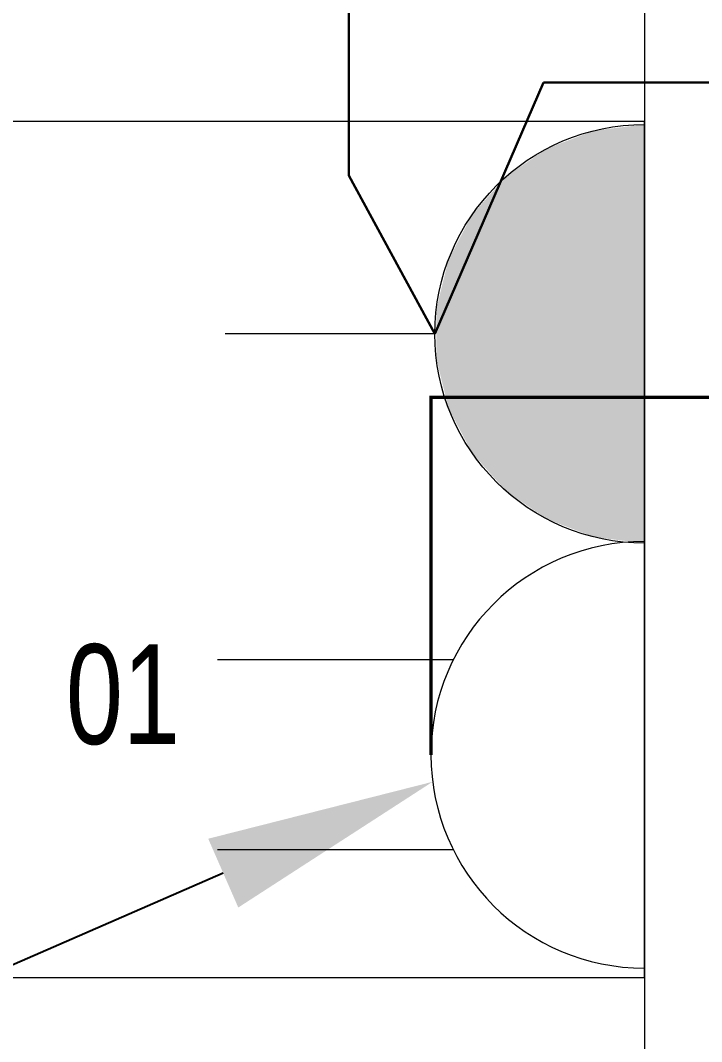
# Model space of a CAD drawing. Header units: metres. Extents: x 75097 to 220762, y -1557923 to -1361206.
# Drawn here: x 130695 to 131292, y -1410112 to -1409217 of the extents above; entities that cross this region are included whole.
import ezdxf
from ezdxf import colors
from ezdxf.entities.mleader import LeaderData, LeaderLine
from ezdxf.math import Vec2, Vec3

# ---------------------------------------------------------------- set-up
doc = ezdxf.new("R2010")
doc.units = ezdxf.units.M
doc.layers.get('0').update_dxf_attribs({"lineweight": 0})
for name, color, linetype, lineweight in [('A-100 - Copy$0$Medical Equipment and Furniture', 8, 'Continuous', 0), ('A-100 - Copy$0$NEW Wall', 8, 'Continuous', 5), ('A-100 - Copy$0$Walls', 8, 'Continuous', 0), ('E-LG', 245, 'Continuous', 30)]:
    doc.layers.add(name, color=color, linetype=linetype, lineweight=lineweight)
doc.layers.add('E-POWR', color=7, linetype='Continuous', lineweight=9, true_color=0x4e7e3e)
doc.layers.add('E-PW', color=7, linetype='Continuous', lineweight=9, true_color=0x4e7e3e)
doc.styles.add('A-100 - Copy$0$X3G_ENTITY_257CFD', font='swisscl.ttf', dxfattribs={"height": 200})
doc.styles.get("Standard").update_dxf_attribs({"font": 'GOTHIC.TTF'})

# ---------------------------------------------------------------- blocks, each defined once
blk = doc.blocks.new('GI-041_dwg_E-SKT2-3902840-GI-041')
at = {"layer": 'E-POWR'}
blk.add_line((0.1982, -0.00002), (-0.1982, -0.00002), dxfattribs=at)
at = {"layer": 'E-PW'}
for p, q in [((-0.08788, 0.17652), (-0.08788, 0.39435)), ((0.08779, 0.17657), (0.08779, 0.3944)), ((-0.14657, -0.00004), (0.14657, -0.00004))]:
    blk.add_line(p, q, dxfattribs=at)
blk.add_arc((0, 0), 0.19719, 0.0142, 180.0142, dxfattribs=at)
blk = doc.blocks.new('GI-041_dwg_UPS-E-SKT1-3902843-GI-041')
at = {"layer": 'E-POWR'}
blk.add_hatch(color=256, dxfattribs=at).paths.add_polyline_path([(-0.19872, -0.00047), (0.19872, -0.00047), (0.19295, 0.04709), (0.17596, 0.09188), (0.14875, 0.13131), (0.11289, 0.16308), (0.07047, 0.18534), (0.02395, 0.19681), (-0.02395, 0.19681), (-0.07047, 0.18534), (-0.11289, 0.16308), (-0.14875, 0.13131), (-0.17596, 0.09188), (-0.19295, 0.04709)], flags=0)
for p, q in [((0, 0.19825), (0, 0.397)), ((-0.19872, -0.00047), (0.19872, -0.00047)), ((-0.14732, -0.00047), (0.14732, -0.00047))]:
    blk.add_line(p, q, dxfattribs=at)
blk.add_arc((0, -0.00047), 0.19872, 360, 180, dxfattribs=at)
blk = doc.blocks.new('*X118')
for p, q in [((13, 1), (13, 1)), ((13, 1), (13, 1)), ((13, 1), (13, 1)), ((13, 1), (13, 1)), ((13, 1), (13, 1)), ((13, 1), (13, 1)), ((13, 1), (13, 1)), ((13, 1), (13, 1)), ((13, 1), (13, 1)), ((13, 1), (13, 1)), ((13, 1), (13, 1)), ((13, 1), (13, 1)), ((13, 1), (13, 1)), ((13, 1), (13, 1)), ((13, 1), (13, 1)), ((13, 1), (14, 1)), ((13, 1), (14, 1)), ((13, 1), (14, 1)), ((13, 1), (13, 1)), ((13, 1), (13, 1)), ((13, 1), (13, 1)), ((13, 1), (13, 1)), ((13, 1), (13, 1)), ((13, 1), (13, 1)), ((13, 1), (13, 1)), ((13, 1), (13, 1)), ((13, 1), (13, 1)), ((13, 1), (13, 1)), ((13, 1), (13, 1)), ((13, 1), (13, 1)), ((13, 1), (13, 1)), ((13, 1), (13, 1)), ((13, 1), (13, 1)), ((13, 1), (13, 1)), ((13, 1), (13, 1)), ((13, 1), (13, 1)), ((13, 1), (13, 1)), ((13, 1), (13, 1)), ((13, 1), (13, 1)), ((13, 1), (13, 1)), ((13, 1), (13, 1)), ((13, 1), (13, 1)), ((13, 1), (13, 1)), ((13, 1), (13, 1)), ((13, 1), (13, 1)), ((13, 1), (13, 1)), ((13, 1), (13, 1)), ((13, 1), (13, 1)), ((13, 1), (13, 1)), ((13, 1), (13, 1)), ((13, 1), (13, 1)), ((13, 1), (13, 1)), ((13, 1), (13, 1)), ((13, 1), (13, 1)), ((13, 1), (13, 1)), ((13, 1), (13, 1)), ((13, 1), (13, 1)), ((13, 1), (13, 1)), ((13, 1), (13, 1)), ((13, 1), (13, 1)), ((13, 1), (13, 1)), ((13, 1), (13, 1)), ((13, 1), (13, 1)), ((13, 1), (13, 1)), ((13, 1), (13, 1)), ((13, 1), (13, 1)), ((13, 1), (13, 1)), ((13, 1), (13, 1)), ((13, 1), (13, 1)), ((13, 1), (13, 1)), ((13, 1), (13, 1)), ((13, 1), (13, 1)), ((13, 1), (13, 1)), ((13, 1), (13, 1)), ((13, 1), (13, 1)), ((13, 1), (13, 1)), ((13, 1), (13, 1)), ((13, 1), (13, 1)), ((13, 1), (13, 1)), ((13, 1), (13, 1)), ((13, 1), (13, 1)), ((13, 1), (13, 1)), ((13, 1), (13, 1)), ((13, 1), (13, 1)), ((13, 1), (13, 1)), ((13, 1), (13, 1)), ((13, 1), (13, 1)), ((13, 1), (13, 1)), ((13, 1), (13, 1)), ((13, 1), (13, 1)), ((13, 1), (13, 1)), ((13, 1), (13, 1)), ((13, 1), (13, 1)), ((13, 1), (13, 1)), ((13, 1), (13, 1)), ((13, 1), (13, 1)), ((13, 1), (13, 1)), ((13, 1), (13, 1)), ((13, 1), (13, 1)), ((13, 1), (13, 1)), ((13, 1), (13, 1)), ((13, 1), (13, 1)), ((13, 1), (13, 1)), ((13, 1), (13, 1)), ((13, 1), (13, 1)), ((13, 1), (13, 1)), ((13, 1), (13, 1)), ((13, 1), (13, 1)), ((13, 1), (13, 1)), ((13, 1), (13, 1)), ((13, 1), (13, 1)), ((13, 1), (13, 1)), ((13, 1), (13, 1)), ((13, 1), (13, 1)), ((13, 1), (13, 1)), ((13, 1), (13, 1)), ((13, 1), (13, 1)), ((13, 1), (13, 1)), ((13, 1), (13, 1)), ((13, 1), (13, 1)), ((13, 1), (13, 1)), ((13, 1), (13, 1)), ((13, 1), (13, 1)), ((13, 1), (14, 1)), ((13, 0), (13, 0)), ((13, 0), (13, 0)), ((13, 0), (13, 0)), ((13, 0), (13, 0)), ((13, 0), (13, 0)), ((13, 0), (13, 0)), ((13, 0), (13, 0)), ((13, 0), (13, 0)), ((13, 0), (13, 0)), ((13, 0), (13, 0)), ((13, 0), (13, 0)), ((13, 0), (13, 0)), ((13, 0), (13, 0)), ((13, 0), (13, 0)), ((13, 0), (13, 0)), ((13, 0), (13, 0)), ((13, 0), (13, 0)), ((13, 0), (13, 0)), ((13, 0), (13, 0)), ((13, 0), (13, 0)), ((13, 0), (13, 0)), ((13, 0), (13, 0)), ((13, 0), (13, 0)), ((13, 0), (13, 0)), ((13, 0), (13, 0)), ((13, 0), (13, 0)), ((13, 0), (13, 0)), ((13, 0), (13, 0)), ((13, 0), (13, 0)), ((13, 0), (13, 0)), ((13, 0), (13, 0)), ((13, 0), (13, 0)), ((13, 0), (13, 0)), ((13, 0), (13, 0)), ((13, 0), (13, 0)), ((13, 0), (13, 0)), ((13, 0), (13, 0)), ((13, 0), (13, 0)), ((13, 0), (13, 0)), ((13, 0), (13, 0)), ((13, 0), (13, 0)), ((13, 0), (13, 0)), ((13, 0), (13, 0)), ((13, 0), (13, 0)), ((13, 0), (13, 0)), ((13, 0), (13, 0)), ((13, 0), (13, 0)), ((13, 0), (13, 0)), ((13, 0), (14, 0)), ((13, 0), (14, 0)), ((13, 0), (13, 0)), ((13, 0), (14, 0)), ((14, 1), (14, 1)), ((14, 1), (14, 1)), ((14, 1), (14, 1)), ((14, 1), (14, 1)), ((14, 1), (14, 1)), ((14, 1), (14, 1)), ((14, 1), (14, 1)), ((14, 1), (14, 1)), ((14, 1), (14, 1)), ((14, 1), (14, 1)), ((14, 1), (14, 1)), ((14, 1), (14, 1)), ((14, 1), (14, 1)), ((14, 1), (14, 1)), ((14, 1), (14, 1)), ((14, 1), (14, 1)), ((14, 1), (14, 1)), ((14, 1), (14, 1)), ((14, 1), (14, 1)), ((14, 1), (14, 1)), ((14, 1), (14, 1)), ((14, 1), (14, 1)), ((14, 1), (14, 1)), ((14, 1), (14, 1)), ((14, 1), (14, 1)), ((14, 1), (14, 1)), ((14, 1), (14, 1)), ((14, 1), (14, 1)), ((14, 1), (14, 1)), ((14, 1), (14, 1)), ((14, 1), (14, 1)), ((14, 1), (14, 1)), ((14, 1), (14, 1)), ((14, 1), (14, 1)), ((14, 1), (14, 1)), ((14, 1), (14, 1)), ((14, 1), (14, 1)), ((14, 1), (14, 1)), ((14, 1), (14, 1)), ((14, 1), (14, 1)), ((14, 1), (14, 1)), ((14, 1), (14, 1)), ((14, 1), (14, 1)), ((14, 1), (14, 1)), ((14, 1), (14, 1)), ((14, 1), (14, 1)), ((14, 1), (14, 1)), ((14, 1), (14, 1)), ((14, 1), (14, 1)), ((14, 1), (14, 1)), ((14, 1), (14, 1)), ((14, 1), (14, 1)), ((14, 1), (14, 1)), ((14, 1), (14, 1)), ((14, 1), (14, 1)), ((14, 1), (14, 1)), ((14, 1), (14, 1)), ((14, 1), (14, 1)), ((14, 1), (14, 1)), ((14, 1), (14, 1)), ((14, 1), (14, 1)), ((14, 1), (14, 1)), ((14, 1), (14, 1)), ((14, 1), (14, 1)), ((14, 1), (14, 1)), ((14, 1), (14, 1)), ((14, 1), (14, 1)), ((14, 1), (14, 1)), ((14, 1), (14, 1)), ((14, 1), (14, 1)), ((14, 1), (14, 1)), ((14, 1), (14, 1)), ((14, 1), (14, 1)), ((14, 1), (14, 1)), ((14, 1), (14, 1)), ((14, 1), (14, 1)), ((14, 1), (14, 1)), ((14, 1), (14, 1)), ((14, 1), (14, 1)), ((14, 1), (14, 1)), ((14, 1), (14, 1)), ((14, 1), (14, 1)), ((14, 1), (14, 1)), ((14, 1), (14, 1)), ((14, 1), (14, 1)), ((14, 1), (14, 1)), ((14, 1), (14, 1)), ((14, 1), (14, 1)), ((14, 1), (14, 1)), ((14, 1), (14, 1)), ((14, 1), (14, 1)), ((14, 1), (14, 1)), ((14, 1), (14, 1)), ((14, 1), (14, 1)), ((14, 0), (14, 0)), ((14, 0), (14, 0)), ((14, 0), (14, 0)), ((14, 0), (14, 0)), ((14, 0), (14, 0)), ((14, 0), (14, 0)), ((14, 0), (14, 0)), ((14, 0), (14, 0)), ((14, 0), (14, 0)), ((14, 0), (14, 0)), ((14, 0), (14, 0)), ((14, 0), (14, 0)), ((14, 0), (14, 0)), ((14, 0), (14, 0)), ((14, 0), (14, 0)), ((14, 0), (14, 0)), ((14, 0), (14, 0)), ((14, 0), (14, 0)), ((14, 0), (14, 0)), ((14, 0), (14, 0)), ((14, 0), (14, 0)), ((14, 0), (14, 0)), ((14, 0), (14, 0)), ((14, 0), (14, 0)), ((14, 0), (14, 0)), ((14, 0), (14, 0)), ((14, 0), (14, 0)), ((14, 0), (14, 0)), ((14, 0), (14, 0)), ((14, 0), (14, 0)), ((14, 0), (14, 0)), ((14, 0), (14, 0)), ((14, 0), (14, 0)), ((14, 0), (14, 0)), ((14, 0), (14, 0)), ((14, 0), (14, 0)), ((14, 0), (14, 0)), ((14, 0), (14, 0)), ((14, 0), (14, 0)), ((14, 0), (14, 0)), ((14, 0), (14, 0)), ((14, 0), (14, 0)), ((14, 0), (14, 0)), ((14, 0), (14, 0)), ((14, 0), (14, 0)), ((14, 0), (14, 0)), ((14, 0), (14, 0)), ((14, 0), (14, 0)), ((13, 0), (13, 0)), ((13, 0), (14, 0)), ((13, 0), (13, 0)), ((13, 0), (14, 0)), ((13, 0), (13, 0)), ((13, 0), (14, 0)), ((13, 0), (13, 0)), ((13, 0), (13, 0)), ((13, 0), (13, 0)), ((13, 0), (13, 0)), ((13, 0), (14, 0)), ((13, 0), (13, 0)), ((13, 0), (14, 0)), ((13, 0), (13, 0)), ((13, 0), (14, 0)), ((13, 0), (13, 0)), ((13, 0), (14, 0)), ((13, 0), (13, 0)), ((13, 0), (14, 0)), ((13, 0), (13, 0)), ((13, 0), (14, 0)), ((13, 0), (13, 0)), ((13, 0), (14, 0)), ((13, 0), (13, 0)), ((13, 0), (13, 0)), ((13, 0), (13, 0)), ((13, 0), (14, 0)), ((13, 0), (13, 0)), ((13, 0), (14, 0)), ((13, 0), (13, 0)), ((13, 0), (14, 0)), ((13, 0), (13, 0)), ((13, 0), (14, 0)), ((13, 0), (13, 0)), ((13, 0), (13, 0)), ((13, 0), (13, 0)), ((13, 0), (13, 0)), ((13, 0), (13, 0)), ((13, 0), (13, 0)), ((13, 0), (13, 0)), ((13, 0), (13, 0)), ((13, 0), (13, 0)), ((13, 0), (13, 0)), ((13, 0), (13, 0)), ((13, 0), (13, 0)), ((13, 0), (13, 0)), ((13, 0), (13, 0)), ((13, 0), (13, 0)), ((13, 0), (13, 0)), ((13, 0), (13, 0)), ((13, 0), (13, 0)), ((13, 0), (13, 0)), ((13, 0), (13, 0)), ((13, 0), (13, 0)), ((13, 0), (13, 0)), ((13, 0), (13, 0)), ((13, 0), (13, 0)), ((13, 0), (13, 0)), ((13, 0), (13, 0)), ((13, 0), (13, 0)), ((13, 0), (13, 0)), ((13, 0), (13, 0)), ((13, 0), (13, 0)), ((13, 0), (13, 0)), ((13, -1), (13, -1)), ((13, -1), (13, -1)), ((13, -1), (13, -1)), ((13, -1), (13, -1)), ((13, -1), (13, -1)), ((13, -1), (14, -1)), ((13, -1), (13, -1)), ((14, 0), (14, 0)), ((14, 0), (14, 0)), ((14, 0), (14, 0)), ((14, 0), (14, 0)), ((14, 0), (14, 0)), ((14, 0), (14, 0)), ((14, 0), (14, 0)), ((14, 0), (14, 0)), ((14, 0), (14, 0)), ((14, 0), (14, 0)), ((14, 0), (14, 0)), ((14, 0), (14, 0)), ((14, 0), (14, 0)), ((14, 0), (14, 0)), ((14, 0), (14, 0)), ((13, 0), (14, 0)), ((14, 0), (14, 0)), ((14, 0), (14, 0)), ((14, 0), (14, 0)), ((14, 0), (14, 0)), ((14, 0), (14, 0)), ((14, 0), (14, 0)), ((14, 0), (14, 0)), ((14, 0), (14, 0)), ((14, 0), (14, 0)), ((14, 0), (14, 0)), ((14, 0), (14, 0)), ((14, 0), (14, 0)), ((14, 0), (14, 0)), ((14, 0), (14, 0)), ((14, 0), (14, 0)), ((14, 0), (14, 0)), ((14, 0), (14, 0)), ((14, 0), (14, 0)), ((14, 0), (14, 0)), ((14, 0), (14, 0)), ((14, 0), (14, 0)), ((14, 0), (14, 0)), ((14, 0), (14, 0)), ((14, 0), (14, 0)), ((14, 0), (14, 0)), ((14, 0), (14, 0)), ((14, 0), (14, 0)), ((14, 0), (14, 0)), ((14, 0), (14, 0)), ((14, 0), (14, 0)), ((14, 0), (14, 0)), ((14, 0), (14, 0)), ((14, 0), (14, 0)), ((14, 0), (14, 0)), ((14, -1), (14, -1)), ((14, -1), (14, -1)), ((14, -1), (14, -1)), ((14, -1), (14, -1)), ((14, -1), (14, -1))]:
    blk.add_line(p, q)
blk = doc.blocks.new('*X117')
for p, q in [((5, 3), (5, 3)), ((5, 3), (5, 3)), ((5, 3), (5, 3)), ((5, 3), (5, 3)), ((5, 3), (5, 3)), ((5, 3), (5, 3)), ((5, 3), (5, 3)), ((5, 3), (5, 3)), ((5, 3), (5, 3)), ((5, 3), (5, 3)), ((5, 3), (5, 3)), ((5, 3), (5, 3)), ((5, 3), (5, 3)), ((5, 3), (5, 3)), ((5, 3), (5, 3)), ((5, 3), (5, 3)), ((5, 3), (5, 3)), ((5, 3), (5, 3)), ((5, 3), (5, 3)), ((5, 3), (5, 3)), ((5, 3), (5, 3)), ((5, 3), (5, 3)), ((5, 3), (5, 3)), ((5, 3), (5, 3)), ((5, 3), (5, 3)), ((5, 3), (5, 3)), ((5, 3), (5, 3)), ((5, 3), (5, 3)), ((5, 3), (5, 3)), ((5, 3), (5, 3)), ((5, 3), (5, 3)), ((5, 3), (5, 3)), ((5, 3), (5, 3)), ((5, 3), (5, 3)), ((5, 3), (5, 3)), ((5, 3), (5, 3)), ((5, 3), (5, 3)), ((5, 3), (5, 3)), ((5, 3), (5, 3)), ((5, 3), (5, 3)), ((5, 3), (5, 3)), ((5, 3), (5, 3)), ((5, 3), (5, 3)), ((5, 3), (5, 3)), ((5, 3), (5, 3)), ((5, 3), (5, 3)), ((5, 3), (5, 3)), ((5, 3), (5, 3)), ((5, 3), (5, 3)), ((5, 3), (5, 3)), ((5, 3), (5, 3)), ((5, 3), (5, 3)), ((5, 3), (5, 3)), ((5, 3), (5, 3)), ((5, 3), (5, 3)), ((5, 3), (5, 3)), ((5, 3), (5, 3)), ((5, 3), (5, 3)), ((5, 3), (5, 3)), ((5, 3), (5, 3)), ((5, 3), (5, 3)), ((5, 3), (5, 3)), ((5, 3), (5, 3)), ((5, 3), (5, 3)), ((5, 3), (5, 3)), ((5, 3), (5, 3)), ((6, 3), (5, 3)), ((5, 3), (5, 3)), ((6, 3), (5, 3)), ((5, 3), (5, 3)), ((6, 3), (5, 3)), ((5, 3), (5, 3)), ((6, 3), (5, 3)), ((5, 3), (5, 3)), ((5, 3), (5, 3)), ((5, 3), (5, 3)), ((5, 3), (5, 3)), ((5, 3), (5, 3)), ((5, 3), (5, 3)), ((5, 3), (5, 3)), ((5, 3), (5, 3)), ((5, 3), (5, 3)), ((5, 3), (5, 3)), ((5, 3), (5, 3)), ((5, 3), (5, 3)), ((5, 3), (5, 3)), ((5, 3), (5, 3)), ((5, 3), (5, 3)), ((5, 3), (5, 3)), ((5, 3), (5, 3)), ((5, 3), (5, 3)), ((5, 3), (5, 3)), ((5, 3), (5, 3)), ((5, 3), (5, 3)), ((5, 3), (5, 3)), ((5, 3), (5, 3)), ((6, 3), (6, 3)), ((6, 3), (6, 3)), ((6, 3), (6, 3)), ((6, 3), (6, 3)), ((6, 3), (6, 3)), ((6, 3), (6, 3)), ((6, 3), (6, 3)), ((6, 3), (6, 3)), ((6, 3), (6, 3)), ((6, 3), (6, 3)), ((6, 3), (6, 3)), ((6, 3), (6, 3)), ((6, 3), (6, 3)), ((6, 3), (6, 3)), ((6, 3), (6, 3)), ((6, 3), (6, 3)), ((6, 3), (6, 3)), ((6, 3), (6, 3)), ((6, 3), (6, 3)), ((6, 3), (6, 3)), ((6, 3), (6, 3)), ((6, 3), (6, 3)), ((6, 3), (6, 3)), ((6, 3), (6, 3)), ((6, 3), (6, 3)), ((6, 3), (6, 3)), ((6, 3), (6, 3)), ((6, 3), (6, 3)), ((6, 3), (6, 3)), ((6, 3), (6, 3)), ((6, 3), (6, 3)), ((6, 3), (6, 3)), ((6, 3), (6, 3)), ((6, 3), (6, 3)), ((6, 3), (6, 3)), ((6, 3), (6, 3)), ((6, 3), (6, 3)), ((6, 3), (6, 3)), ((6, 3), (6, 3)), ((6, 3), (6, 3)), ((6, 3), (6, 3)), ((6, 3), (6, 3)), ((6, 3), (6, 3)), ((6, 3), (6, 3)), ((6, 3), (6, 3)), ((6, 3), (6, 3)), ((6, 3), (6, 3)), ((6, 3), (6, 3)), ((6, 3), (6, 3)), ((6, 3), (6, 3)), ((6, 3), (6, 3)), ((6, 3), (6, 3)), ((6, 3), (6, 3)), ((6, 3), (6, 3)), ((6, 3), (6, 3)), ((6, 3), (6, 3)), ((6, 3), (6, 3)), ((6, 3), (6, 3)), ((6, 3), (6, 3)), ((6, 3), (6, 3)), ((6, 3), (6, 3)), ((6, 3), (6, 3)), ((6, 3), (6, 3)), ((6, 3), (6, 3)), ((6, 3), (6, 3)), ((6, 3), (6, 3)), ((6, 3), (6, 3)), ((6, 3), (6, 3)), ((6, 3), (6, 3)), ((6, 3), (6, 3)), ((6, 3), (6, 3)), ((6, 3), (6, 3)), ((6, 3), (6, 3)), ((6, 3), (6, 3)), ((6, 3), (6, 3)), ((6, 3), (6, 3)), ((6, 3), (6, 3)), ((6, 3), (6, 3)), ((6, 3), (6, 3)), ((6, 3), (6, 3)), ((6, 3), (6, 3)), ((6, 3), (6, 3)), ((6, 3), (6, 3)), ((6, 3), (6, 3)), ((6, 3), (6, 3)), ((6, 3), (6, 3)), ((6, 3), (6, 3)), ((6, 3), (6, 3)), ((6, 3), (6, 3)), ((6, 3), (6, 3)), ((6, 3), (6, 3)), ((6, 3), (6, 3)), ((6, 3), (6, 3)), ((6, 3), (6, 3)), ((6, 3), (6, 3)), ((6, 3), (6, 3)), ((6, 3), (6, 3)), ((6, 3), (6, 3)), ((6, 3), (6, 3)), ((6, 3), (6, 3)), ((6, 3), (6, 3)), ((6, 3), (6, 3)), ((6, 3), (6, 3)), ((6, 3), (6, 3)), ((6, 3), (6, 3)), ((6, 3), (6, 3)), ((6, 3), (6, 3)), ((6, 3), (6, 3)), ((6, 3), (6, 3)), ((6, 3), (6, 3)), ((6, 3), (6, 3)), ((6, 3), (6, 3)), ((6, 3), (6, 3)), ((6, 3), (6, 3)), ((6, 3), (6, 3)), ((6, 3), (6, 3)), ((6, 3), (6, 3)), ((6, 3), (6, 3)), ((6, 3), (6, 3)), ((6, 3), (6, 3)), ((6, 3), (6, 3)), ((6, 3), (6, 3)), ((6, 3), (6, 3)), ((6, 3), (6, 3)), ((6, 3), (6, 3)), ((6, 3), (6, 3)), ((6, 3), (6, 3)), ((6, 3), (6, 3)), ((6, 3), (6, 3)), ((6, 3), (6, 3)), ((6, 3), (6, 3)), ((6, 3), (6, 3)), ((6, 3), (6, 3)), ((6, 3), (6, 3)), ((6, 3), (6, 3)), ((6, 3), (6, 3)), ((6, 3), (6, 3)), ((6, 3), (6, 3)), ((6, 3), (6, 3)), ((6, 3), (6, 3)), ((6, 3), (6, 3)), ((6, 3), (6, 3)), ((6, 3), (6, 3)), ((6, 3), (6, 3)), ((6, 3), (6, 3)), ((6, 3), (6, 3)), ((6, 3), (6, 3)), ((6, 3), (6, 3)), ((6, 3), (6, 3)), ((6, 3), (6, 3)), ((6, 3), (6, 3)), ((6, 3), (6, 3)), ((6, 3), (6, 3)), ((6, 3), (6, 3)), ((6, 3), (6, 3)), ((6, 3), (6, 3)), ((6, 3), (6, 3)), ((6, 3), (6, 3)), ((6, 3), (6, 3)), ((6, 3), (6, 3)), ((6, 3), (6, 3)), ((6, 3), (6, 3)), ((6, 3), (6, 3)), ((6, 3), (6, 3)), ((6, 3), (6, 3)), ((6, 3), (6, 3)), ((6, 3), (6, 3)), ((6, 3), (6, 3)), ((6, 3), (6, 3)), ((6, 3), (6, 3)), ((6, 3), (6, 3)), ((6, 3), (6, 3)), ((6, 3), (6, 3)), ((6, 3), (6, 3)), ((6, 3), (6, 3)), ((6, 3), (6, 3)), ((6, 3), (6, 3)), ((6, 3), (6, 3)), ((6, 3), (6, 3)), ((6, 3), (6, 3)), ((6, 3), (6, 3)), ((6, 3), (6, 3)), ((6, 3), (6, 3)), ((6, 3), (6, 3)), ((6, 3), (6, 3)), ((6, 3), (6, 3)), ((6, 3), (6, 3)), ((6, 3), (6, 3)), ((6, 3), (6, 3)), ((6, 3), (6, 3)), ((6, 3), (6, 3)), ((6, 3), (6, 3)), ((6, 3), (6, 3)), ((6, 3), (6, 3)), ((6, 3), (6, 3)), ((6, 3), (6, 3)), ((6, 3), (6, 3)), ((6, 3), (6, 3)), ((6, 3), (6, 3)), ((6, 3), (6, 3)), ((6, 3), (6, 3)), ((6, 3), (6, 3)), ((6, 3), (6, 3)), ((6, 3), (6, 3)), ((6, 3), (5, 3)), ((6, 3), (5, 3)), ((6, 3), (5, 3)), ((6, 3), (5, 3)), ((6, 3), (5, 3)), ((6, 3), (6, 3)), ((6, 3), (6, 3)), ((6, 3), (6, 3)), ((6, 3), (6, 3)), ((6, 3), (6, 3)), ((6, 3), (6, 3)), ((6, 3), (6, 3)), ((6, 3), (6, 3)), ((6, 3), (6, 3)), ((6, 3), (6, 3)), ((6, 3), (6, 3)), ((6, 3), (6, 3)), ((6, 3), (6, 3)), ((6, 3), (6, 3)), ((6, 3), (6, 3)), ((6, 3), (6, 3)), ((6, 3), (6, 3)), ((6, 3), (6, 3)), ((6, 3), (6, 3)), ((6, 3), (6, 3)), ((6, 3), (6, 3)), ((6, 3), (6, 3)), ((6, 3), (6, 3)), ((6, 3), (6, 3)), ((6, 3), (6, 3)), ((6, 3), (6, 3)), ((6, 3), (6, 3)), ((6, 3), (6, 3)), ((6, 3), (6, 3)), ((6, 3), (6, 3)), ((6, 3), (6, 3)), ((6, 3), (6, 3)), ((6, 3), (6, 3)), ((6, 3), (6, 3)), ((6, 3), (6, 3)), ((6, 3), (6, 3)), ((6, 3), (6, 3)), ((6, 3), (6, 3)), ((6, 3), (6, 3)), ((6, 3), (6, 3)), ((6, 3), (6, 3)), ((6, 3), (6, 3)), ((6, 3), (6, 3)), ((6, 3), (6, 3)), ((6, 3), (6, 3)), ((6, 3), (6, 3)), ((6, 3), (6, 3)), ((6, 3), (6, 3)), ((6, 3), (6, 3)), ((6, 3), (6, 3)), ((6, 3), (6, 3)), ((6, 3), (6, 3)), ((6, 3), (6, 3)), ((6, 3), (6, 3)), ((6, 3), (6, 3)), ((6, 3), (6, 3)), ((6, 3), (6, 3)), ((6, 3), (6, 3)), ((6, 3), (6, 3)), ((6, 3), (6, 3)), ((6, 3), (6, 3)), ((6, 3), (6, 3)), ((6, 3), (6, 3)), ((6, 3), (6, 3)), ((6, 3), (6, 3)), ((6, 3), (6, 3)), ((6, 3), (6, 3)), ((6, 3), (6, 3)), ((6, 3), (6, 3)), ((6, 3), (6, 3)), ((6, 3), (6, 3)), ((6, 3), (6, 3)), ((6, 3), (6, 3)), ((6, 3), (6, 3)), ((6, 3), (6, 3)), ((6, 3), (6, 3)), ((6, 3), (6, 3)), ((6, 3), (6, 3)), ((6, 3), (6, 3)), ((6, 3), (6, 3)), ((6, 3), (6, 3)), ((6, 3), (6, 3)), ((6, 3), (6, 3)), ((6, 3), (6, 3)), ((6, 3), (6, 3)), ((6, 3), (6, 3)), ((6, 3), (6, 3)), ((6, 3), (6, 3)), ((6, 3), (6, 3)), ((6, 3), (6, 3)), ((6, 3), (6, 3)), ((6, 3), (6, 3)), ((6, 3), (6, 3)), ((6, 3), (6, 3)), ((6, 3), (6, 3)), ((6, 3), (6, 3)), ((6, 3), (6, 3)), ((6, 3), (6, 3)), ((6, 3), (6, 3)), ((6, 3), (6, 3)), ((6, 3), (6, 3)), ((6, 3), (6, 3)), ((6, 3), (6, 3)), ((6, 3), (6, 3)), ((6, 3), (6, 3)), ((6, 3), (6, 3)), ((6, 3), (6, 3)), ((6, 3), (6, 3)), ((6, 3), (6, 3)), ((6, 3), (6, 3)), ((6, 3), (6, 3)), ((6, 3), (6, 3)), ((6, 3), (6, 3)), ((6, 3), (6, 3)), ((6, 3), (6, 3)), ((6, 3), (6, 3)), ((6, 3), (6, 3)), ((6, 3), (6, 3)), ((6, 3), (6, 3)), ((6, 3), (6, 3)), ((6, 3), (6, 3)), ((6, 3), (6, 3)), ((6, 3), (6, 3)), ((6, 3), (6, 3)), ((6, 3), (6, 3)), ((6, 3), (6, 3)), ((6, 3), (6, 3)), ((6, 3), (6, 3)), ((6, 3), (6, 3)), ((6, 3), (6, 3)), ((6, 3), (6, 3)), ((6, 3), (6, 3)), ((6, 3), (6, 3)), ((6, 3), (6, 3)), ((6, 3), (6, 3)), ((6, 3), (6, 3)), ((6, 3), (6, 3)), ((6, 3), (6, 3)), ((6, 3), (6, 3)), ((6, 3), (6, 3)), ((6, 3), (6, 3)), ((6, 3), (6, 3)), ((6, 3), (6, 3)), ((6, 3), (6, 3)), ((6, 3), (6, 3)), ((6, 3), (6, 3)), ((6, 3), (6, 3)), ((6, 3), (6, 3)), ((6, 3), (6, 3)), ((6, 3), (6, 3)), ((6, 3), (6, 3)), ((6, 3), (6, 3)), ((6, 3), (6, 3)), ((6, 3), (6, 3)), ((6, 3), (6, 3)), ((6, 3), (6, 3)), ((6, 3), (6, 3)), ((6, 3), (6, 3)), ((6, 3), (6, 3)), ((6, 3), (6, 3)), ((6, 3), (6, 3)), ((6, 3), (6, 3)), ((6, 3), (6, 3)), ((6, 3), (6, 3)), ((6, 3), (6, 3)), ((6, 3), (6, 3)), ((6, 3), (6, 3)), ((6, 3), (6, 3)), ((6, 3), (6, 3)), ((6, 3), (6, 3)), ((6, 3), (6, 3)), ((6, 3), (6, 3)), ((6, 3), (6, 3)), ((6, 3), (6, 3)), ((6, 3), (6, 3)), ((6, 3), (6, 3)), ((6, 3), (6, 3)), ((6, 3), (6, 3)), ((6, 3), (6, 3)), ((6, 3), (6, 3)), ((6, 3), (6, 3)), ((6, 3), (6, 3)), ((6, 3), (6, 3)), ((6, 3), (6, 3)), ((6, 3), (6, 3)), ((6, 3), (6, 3)), ((6, 3), (6, 3)), ((6, 3), (6, 3)), ((6, 3), (6, 3)), ((6, 3), (6, 3)), ((6, 3), (6, 3)), ((6, 3), (6, 3)), ((6, 3), (6, 3)), ((6, 3), (6, 3)), ((6, 3), (6, 3)), ((6, 3), (6, 3)), ((6, 3), (6, 3)), ((6, 3), (6, 3)), ((6, 3), (6, 3)), ((6, 3), (6, 3)), ((6, 3), (6, 3)), ((6, 3), (6, 3)), ((6, 3), (6, 3)), ((6, 3), (6, 3)), ((6, 3), (6, 3)), ((6, 3), (6, 3)), ((6, 3), (6, 3)), ((6, 3), (6, 3)), ((6, 3), (6, 3)), ((6, 3), (6, 3)), ((6, 3), (6, 3)), ((6, 3), (6, 3)), ((6, 3), (6, 3)), ((6, 3), (6, 3)), ((6, 3), (6, 3)), ((6, 3), (6, 3)), ((6, 3), (6, 3)), ((6, 3), (6, 3)), ((6, 3), (6, 3)), ((6, 3), (6, 3)), ((6, 3), (6, 3)), ((6, 3), (6, 3)), ((6, 3), (6, 3)), ((6, 3), (6, 3)), ((6, 3), (6, 3)), ((6, 3), (6, 3)), ((6, 3), (6, 3)), ((6, 3), (6, 3)), ((6, 3), (6, 3)), ((6, 3), (6, 3)), ((6, 3), (6, 3)), ((6, 3), (6, 3)), ((6, 3), (6, 3)), ((6, 3), (6, 3)), ((6, 3), (6, 3)), ((6, 3), (6, 3)), ((6, 3), (6, 3)), ((6, 3), (6, 3)), ((6, 3), (6, 3)), ((6, 3), (6, 3)), ((6, 3), (6, 3)), ((6, 3), (6, 3)), ((6, 3), (6, 3)), ((6, 3), (6, 3)), ((6, 3), (6, 3)), ((6, 3), (6, 3)), ((6, 3), (6, 3)), ((6, 3), (6, 3)), ((6, 3), (6, 3)), ((6, 3), (6, 3)), ((6, 3), (6, 3)), ((6, 3), (6, 3)), ((6, 3), (6, 3)), ((6, 3), (6, 3)), ((6, 3), (6, 3)), ((6, 3), (6, 3)), ((6, 3), (6, 3)), ((6, 3), (6, 3)), ((6, 3), (6, 3)), ((6, 3), (6, 3)), ((6, 3), (6, 3)), ((6, 3), (6, 3)), ((6, 3), (6, 3)), ((6, 3), (6, 3)), ((6, 3), (6, 3)), ((6, 3), (6, 3)), ((6, 3), (6, 3)), ((6, 3), (6, 3)), ((6, 3), (6, 3)), ((6, 3), (6, 3)), ((6, 3), (6, 3)), ((6, 3), (6, 3)), ((6, 3), (6, 3)), ((6, 3), (6, 3)), ((6, 3), (6, 3)), ((6, 3), (6, 3)), ((6, 3), (6, 3)), ((6, 3), (6, 3)), ((6, 3), (6, 3)), ((6, 3), (6, 3)), ((6, 3), (6, 3)), ((6, 3), (6, 3)), ((6, 3), (6, 3)), ((6, 3), (6, 3)), ((6, 3), (6, 3)), ((6, 3), (6, 3)), ((6, 3), (6, 3)), ((6, 3), (6, 3)), ((6, 3), (6, 3)), ((6, 3), (6, 3)), ((6, 3), (6, 3)), ((6, 3), (6, 3)), ((6, 3), (6, 3)), ((6, 3), (6, 3)), ((6, 3), (6, 3)), ((6, 3), (6, 3)), ((6, 3), (6, 3)), ((6, 3), (6, 3)), ((6, 3), (6, 3)), ((6, 3), (6, 3)), ((6, 3), (6, 3)), ((6, 3), (6, 3)), ((6, 3), (6, 3)), ((6, 3), (6, 3)), ((6, 3), (6, 3)), ((6, 3), (6, 3)), ((6, 3), (6, 3)), ((6, 3), (6, 3)), ((6, 3), (6, 3)), ((6, 3), (6, 3)), ((6, 3), (6, 3)), ((6, 3), (6, 3)), ((6, 3), (6, 3)), ((6, 3), (6, 3)), ((6, 3), (6, 3)), ((6, 3), (6, 3)), ((6, 3), (6, 3))]:
    blk.add_line(p, q)
blk = doc.blocks.new('A-100 - Copy$0$GF21043-P')
for p, q in [((0.8, 0.75), (-0.8, 0.75)), ((0.8, 0), (0.8, 0.75)), ((-0.8, 0), (0.8, 0))]:
    blk.add_line(p, q)
for points in [[(0.8, 0.75), (0.8, 0.75), (0.8, 0.75), (0.8, 0.75), (0.8, 0.75), (0.8, 0.75), (0.8, 0.75), (0.8, 0.75), (0.8, 0.75), (0.8, 0.75), (0.8, 0.75), (0.8, 0.75), (0.8, 0.75), (0.8, 0.75), (0.8, 0.75), (0.8, 0.75), (0.8, 0.75), (0.8, 0.75), (0.8, 0.75), (0.8, 0.75), (0.8, 0.75), (0.8, 0.75), (0.8, 0.75), (0.8, 0.75), (0.8, 0.75), (0.8, 0.75), (0.8, 0.75), (0.8, 0.75), (0.8, 0.75), (0.8, 0.75), (0.8, 0.75), (0.8, 0.75), (0.8, 0.75), (0.8, 0.75), (0.8, 0.75), (0.8, 0.75), (0.8, 0.75), (0.8, 0.75), (0.8, 0.75), (0.8, 0.75), (0.8, 0.75), (0.8, 0.75), (0.8, 0.75), (0.8, 0.75), (0.8, 0.75), (0.8, 0.75), (0.8, 0.75), (0.8, 0.75), (0.8, 0.75), (0.8, 0.75), (0.8, 0.75), (0.8, 0.75), (0.8, 0.75), (0.8, 0.75), (0.8, 0.75), (0.8, 0.75), (0.8, 0.75), (0.8, 0.75), (0.8, 0.75), (0.8, 0.75), (0.8, 0.75), (0.8, 0.75), (0.8, 0.75), (0.8, 0.75), (0.8, 0.75), (0.8, 0.75), (0.8, 0.75), (0.8, 0.75), (0.8, 0.75), (0.8, 0.75), (0.8, 0.75), (0.8, 0.75), (0.8, 0.75), (0.8, 0.75), (0.8, 0.75), (0.8, 0.75), (0.8, 0.75), (0.8, 0.75), (0.8, 0.75), (0.8, 0.75), (0.8, 0.75), (0.8, 0.75), (0.8, 0.75), (0.8, 0.75), (0.8, 0.75), (0.8, 0.75), (0.8, 0.75), (0.8, 0.75), (0.8, 0.75), (0.8, 0.75), (0.8, 0.75), (0.8, 0.75), (0.8, 0.75), (0.8, 0.75), (0.8, 0.75), (0.8, 0.75), (0.8, 0.75), (0.8, 0.75), (0.8, 0.75), (0.8, 0.75), (0.8, 0.75), (0.8, 0.75), (0.8, 0.75), (0.8, 0.75), (0.8, 0.75), (0.8, 0.75), (0.8, 0.75), (0.8, 0.75), (0.8, 0.75), (0.8, 0.75), (0.8, 0.75), (0.8, 0.75), (0.8, 0.75), (0.8, 0.75), (0.8, 0.75), (0.8, 0.75), (0.8, 0.75), (0.8, 0.75), (0.8, 0.75), (0.8, 0.75), (0.8, 0.75), (0.8, 0.75), (0.8, 0.75), (0.8, 0.75), (0.8, 0.75), (0.8, 0.75), (0.8, 0.75), (0.8, 0.75), (0.8, 0.75), (0.8, 0.75), (0.8, 0.75), (0.8, 0.75), (0.8, 0.75), (0.8, 0.75), (0.8, 0.75), (0.8, 0.75), (0.8, 0.75), (0.8, 0.75), (0.8, 0.75), (0.8, 0.75), (0.8, 0.75), (0.8, 0.75), (0.8, 0.75), (0.8, 0.75), (0.8, 0.75), (0.8, 0.75), (0.8, 0.75), (0.8, 0.75), (0.8, 0.75), (0.8, 0.75), (0.8, 0.75), (0.8, 0.75), (0.8, 0.75), (0.8, 0.75), (0.8, 0.75), (0.8, 0.75), (0.8, 0.75), (0.8, 0.75), (0.8, 0.75), (0.8, 0.75), (0.8, 0.75), (0.8, 0.75), (0.8, 0.75), (0.8, 0.75), (0.8, 0.75), (0.8, 0.75), (0.8, 0.75), (0.8, 0.75), (0.8, 0.75), (0.8, 0.75), (0.8, 0.75), (0.8, 0.75), (0.8, 0.75), (0.8, 0.75), (0.8, 0.75), (0.8, 0.75), (0.8, 0.75), (0.8, 0.75), (0.8, 0.75), (0.8, 0.75), (0.8, 0.75), (0.8, 0.75), (0.8, 0.75), (0.8, 0.75), (0.8, 0.75), (0.8, 0.75), (0.8, 0.75), (0.8, 0.75), (0.8, 0.75), (0.8, 0.75), (0.8, 0.75), (0.8, 0.75), (0.8, 0.75), (0.8, 0.75), (0.8, 0.75), (0.8, 0.75), (0.8, 0.75), (0.8, 0.75), (0.8, 0.75), (0.8, 0.75), (0.8, 0.75), (0.8, 0.75), (0.8, 0.75), (0.8, 0.75), (0.8, 0.75), (0.8, 0.75), (0.8, 0.75), (0.8, 0.75), (0.8, 0.75), (0.8, 0.75), (0.8, 0.75), (0.8, 0.75), (0.8, 0.75), (0.8, 0.75), (0.8, 0.75), (0.8, 0.75), (0.8, 0.75), (0.8, 0.75), (0.8, 0.75), (0.8, 0.75), (0.8, 0.75), (0.8, 0.75), (0.8, 0.75), (0.8, 0.75), (0.8, 0.75), (0.8, 0.75), (0.8, 0.75), (0.8, 0.75), (0.8, 0.75), (0.8, 0.75), (0.8, 0.75), (0.8, 0.75), (0.8, 0.75), (0.8, 0.75), (0.8, 0.75), (0.8, 0.75), (0.8, 0.75), (0.8, 0.75), (0.8, 0.75), (0.8, 0.75), (0.8, 0.75), (0.8, 0.75), (0.8, 0.75), (0.8, 0.75), (0.8, 0.75), (0.8, 0.75), (0.8, 0.75), (0.8, 0.75), (0.8, 0.75), (0.8, 0.75), (0.8, 0.75), (0.8, 0.75), (0.8, 0.75), (0.8, 0.75), (0.8, 0.75), (0.8, 0.75), (0.8, 0.75), (0.8, 0.75), (0.8, 0.75), (0.8, 0.75), (0.8, 0.75), (0.8, 0.75), (0.8, 0.75), (0.8, 0.75), (0.8, 0.75), (0.8, 0.75), (0.8, 0.75), (0.8, 0.75), (0.8, 0.75), (0.8, 0.75), (0.8, 0.75), (0.8, 0.75), (0.8, 0.75), (0.8, 0.75), (0.8, 0.75), (0.8, 0.75), (0.8, 0.75)], [(0.8, 0.75), (0.8, 0.75), (0.8, 0.75), (0.8, 0.75), (0.8, 0.75), (0.8, 0.75), (0.8, 0.75), (0.8, 0.75), (0.8, 0.75), (0.8, 0.75), (0.8, 0.75), (0.8, 0.75), (0.8, 0.75), (0.8, 0.75), (0.8, 0.75), (0.8, 0.75), (0.8, 0.75), (0.8, 0.75), (0.8, 0.75), (0.8, 0.75), (0.8, 0.75), (0.8, 0.75), (0.8, 0.75), (0.8, 0.75), (0.8, 0.75), (0.8, 0.75), (0.8, 0.75), (0.8, 0.75), (0.8, 0.75), (0.8, 0.75), (0.8, 0.75), (0.8, 0.75), (0.8, 0.75), (0.8, 0.75), (0.8, 0.75), (0.8, 0.75), (0.8, 0.75), (0.8, 0.75), (0.8, 0.75), (0.8, 0.75), (0.8, 0.75), (0.8, 0.75), (0.8, 0.75), (0.8, 0.75), (0.8, 0.75), (0.8, 0.75), (0.8, 0.75), (0.8, 0.75), (0.8, 0.75), (0.8, 0.75), (0.8, 0.75), (0.8, 0.75), (0.8, 0.75), (0.8, 0.75), (0.8, 0.75), (0.8, 0.75), (0.8, 0.75), (0.8, 0.75), (0.8, 0.75), (0.8, 0.75), (0.8, 0.75), (0.8, 0.75), (0.8, 0.75), (0.8, 0.75), (0.8, 0.75), (0.8, 0.75), (0.8, 0.75), (0.8, 0.75), (0.8, 0.75), (0.8, 0.75), (0.8, 0.75), (0.8, 0.75), (0.8, 0.75), (0.8, 0.75), (0.8, 0.75), (0.8, 0.75), (0.8, 0.75), (0.8, 0.75), (0.8, 0.75), (0.8, 0.75), (0.8, 0.75), (0.8, 0.75), (0.8, 0.75), (0.8, 0.75), (0.8, 0.75), (0.8, 0.75), (0.8, 0.75), (0.8, 0.75), (0.8, 0.75), (0.8, 0.75), (0.8, 0.75), (0.8, 0.75), (0.8, 0.75), (0.8, 0.75), (0.8, 0.75), (0.8, 0.75), (0.8, 0.75), (0.8, 0.75), (0.8, 0.75), (0.8, 0.75), (0.8, 0.75), (0.8, 0.75), (0.8, 0.75), (0.8, 0.75), (0.8, 0.75), (0.8, 0.75), (0.8, 0.75), (0.8, 0.75), (0.8, 0.75), (0.8, 0.75), (0.8, 0.75), (0.8, 0.75), (0.8, 0.75), (0.8, 0.75), (0.8, 0.75), (0.8, 0.75), (0.8, 0.75), (0.8, 0.75), (0.8, 0.75), (0.8, 0.75), (0.8, 0.75), (0.8, 0.75), (0.8, 0.75), (0.8, 0.75), (0.8, 0.75), (0.8, 0.75), (0.8, 0.75), (0.8, 0.75), (0.8, 0.75), (0.8, 0.75), (0.8, 0.75), (0.8, 0.75), (0.8, 0.75), (0.8, 0.75), (0.8, 0.75), (0.8, 0.75), (0.8, 0.75), (0.8, 0.75), (0.8, 0.75), (0.8, 0.75), (0.8, 0.75), (0.8, 0.75), (0.8, 0.75), (0.8, 0.75), (0.8, 0.75), (0.8, 0.75), (0.8, 0.75), (0.8, 0.75), (0.8, 0.75), (0.8, 0.75), (0.8, 0.75), (0.8, 0.75), (0.8, 0.75), (0.8, 0.75), (0.8, 0.75), (0.8, 0.75), (0.8, 0.75), (0.8, 0.75), (0.8, 0.75), (0.8, 0.75), (0.8, 0.75), (0.8, 0.75), (0.8, 0.75), (0.8, 0.75), (0.8, 0.75), (0.8, 0.75), (0.8, 0.75), (0.8, 0.75), (0.8, 0.75), (0.8, 0.75), (0.8, 0.75), (0.8, 0.75), (0.8, 0.75), (0.8, 0.75), (0.8, 0.75), (0.8, 0.75), (0.8, 0.75), (0.8, 0.75), (0.8, 0.75), (0.8, 0.75), (0.8, 0.75), (0.8, 0.75), (0.8, 0.75), (0.8, 0.75), (0.8, 0.75), (0.8, 0.75), (0.8, 0.75), (0.8, 0.75), (0.8, 0.75), (0.8, 0.75), (0.8, 0.75), (0.8, 0.75), (0.8, 0.75), (0.8, 0.75), (0.8, 0.75), (0.8, 0.75), (0.8, 0.75), (0.8, 0.75), (0.8, 0.75), (0.8, 0.75), (0.8, 0.75), (0.8, 0.75), (0.8, 0.75), (0.8, 0.75), (0.8, 0.75), (0.8, 0.75), (0.8, 0.75), (0.8, 0.75), (0.8, 0.75), (0.8, 0.75), (0.8, 0.75), (0.8, 0.75), (0.8, 0.75), (0.8, 0.75), (0.8, 0.75), (0.8, 0.75), (0.8, 0.75), (0.8, 0.75), (0.8, 0.75)], [(0.8, 0.75), (0.8, 0.75), (0.8, 0.75), (0.8, 0.75), (0.8, 0.75), (0.8, 0.75), (0.8, 0.75), (0.8, 0.75), (0.8, 0.75), (0.8, 0.75), (0.8, 0.75), (0.8, 0.75), (0.8, 0.75), (0.8, 0.75), (0.8, 0.75), (0.8, 0.75), (0.8, 0.75), (0.8, 0.75), (0.8, 0.75), (0.8, 0.75), (0.8, 0.75), (0.8, 0.75), (0.8, 0.75), (0.8, 0.75), (0.8, 0.75), (0.8, 0.75), (0.8, 0.75), (0.8, 0.75), (0.8, 0.75), (0.8, 0.75), (0.8, 0.75), (0.8, 0.75), (0.8, 0.75), (0.8, 0.75), (0.8, 0.75), (0.8, 0.75), (0.8, 0.75), (0.8, 0.75), (0.8, 0.75), (0.8, 0.75), (0.8, 0.75), (0.8, 0.75), (0.8, 0.75), (0.8, 0.75), (0.8, 0.75), (0.8, 0.75), (0.8, 0.75), (0.8, 0.75), (0.8, 0.75), (0.8, 0.75), (0.8, 0.75), (0.8, 0.75), (0.8, 0.75), (0.8, 0.75), (0.8, 0.75), (0.8, 0.75), (0.8, 0.75), (0.8, 0.75), (0.8, 0.75), (0.8, 0.75), (0.8, 0.75), (0.8, 0.75), (0.8, 0.75), (0.8, 0.75), (0.8, 0.75), (0.8, 0.75), (0.8, 0.75), (0.8, 0.75), (0.8, 0.75), (0.8, 0.75), (0.8, 0.75), (0.8, 0.75), (0.8, 0.75), (0.8, 0.75), (0.8, 0.75), (0.8, 0.75), (0.8, 0.75), (0.8, 0.75), (0.8, 0.75), (0.8, 0.75), (0.8, 0.75), (0.8, 0.75), (0.8, 0.75), (0.8, 0.75), (0.8, 0.75), (0.8, 0.75), (0.8, 0.75), (0.8, 0.75), (0.8, 0.75), (0.8, 0.75), (0.8, 0.75), (0.8, 0.75), (0.8, 0.75), (0.8, 0.75), (0.8, 0.75), (0.8, 0.75), (0.8, 0.75), (0.8, 0.75), (0.8, 0.75), (0.8, 0.75), (0.8, 0.75), (0.8, 0.75), (0.8, 0.75), (0.8, 0.75), (0.8, 0.75), (0.8, 0.75), (0.8, 0.75), (0.8, 0.75), (0.8, 0.75), (0.8, 0.75), (0.8, 0.75), (0.8, 0.75), (0.8, 0.75), (0.8, 0.75), (0.8, 0.75), (0.8, 0.75), (0.8, 0.75), (0.8, 0.75), (0.8, 0.75), (0.8, 0.75), (0.8, 0.75), (0.8, 0.75), (0.8, 0.75), (0.8, 0.75), (0.8, 0.75), (0.8, 0.75), (0.8, 0.75), (0.8, 0.75), (0.8, 0.75), (0.8, 0.75), (0.8, 0.75), (0.8, 0.75), (0.8, 0.75), (0.8, 0.75), (0.8, 0.75), (0.8, 0.75), (0.8, 0.75), (0.8, 0.75), (0.8, 0.75), (0.8, 0.75), (0.8, 0.75), (0.8, 0.75), (0.8, 0.75), (0.8, 0.75), (0.8, 0.75), (0.8, 0.75), (0.8, 0.75), (0.8, 0.75), (0.8, 0.75), (0.8, 0.75), (0.8, 0.75), (0.8, 0.75), (0.8, 0.75), (0.8, 0.75), (0.8, 0.75), (0.8, 0.75), (0.8, 0.75), (0.8, 0.75), (0.8, 0.75), (0.8, 0.75), (0.8, 0.75), (0.8, 0.75), (0.8, 0.75), (0.8, 0.75), (0.8, 0.75), (0.8, 0.75), (0.8, 0.75), (0.8, 0.75), (0.8, 0.75), (0.8, 0.75), (0.8, 0.75), (0.8, 0.75), (0.8, 0.75), (0.8, 0.75), (0.8, 0.75), (0.8, 0.75), (0.8, 0.75), (0.8, 0.75), (0.8, 0.75), (0.8, 0.75), (0.8, 0.75), (0.8, 0.75), (0.8, 0.75), (0.8, 0.75), (0.8, 0.75), (0.8, 0.75), (0.8, 0.75), (0.8, 0.75), (0.8, 0.75), (0.8, 0.75), (0.8, 0.75), (0.8, 0.75), (0.8, 0.75), (0.8, 0.75), (0.8, 0.75), (0.8, 0.75), (0.8, 0.75), (0.8, 0.75), (0.8, 0.75), (0.8, 0.75), (0.8, 0.75), (0.8, 0.75), (0.8, 0.75), (0.8, 0.75), (0.8, 0.75), (0.8, 0.75), (0.8, 0.75), (0.8, 0.75), (0.8, 0.75), (0.8, 0.75), (0.8, 0.75), (0.8, 0.75), (0.8, 0.75), (0.8, 0.75)]]:
    blk.add_lwpolyline(points, close=True)
at = {"layer": 'A-100 - Copy$0$NEW Wall'}
for points in [[(0.8, 0.75), (0.8, 0.75), (0.8, 0.75), (0.8, 0.75), (0.8, 0.75), (0.8, 0.75), (0.8, 0.75), (0.8, 0.75), (0.8, 0.75), (0.8, 0.75)], [(0.8, 0.75), (0.8, 0.75), (0.8, 0.75), (0.8, 0.75), (0.8, 0.75), (0.8, 0.75), (0.8, 0.75), (0.8, 0.75), (0.8, 0.75)], [(0.8, 0.75), (0.8, 0.75), (0.8, 0.75), (0.8, 0.75), (0.8, 0.75), (0.8, 0.75), (0.8, 0.75), (0.8, 0.75), (0.8, 0.75), (0.8, 0.75), (0.8, 0.75), (0.8, 0.75), (0.8, 0.75), (0.8, 0.75), (0.8, 0.75), (0.8, 0.75), (0.8, 0.75), (0.8, 0.75)], [(0.8, 0.75), (0.8, 0.75), (0.8, 0.75), (0.8, 0.75), (0.8, 0.75), (0.8, 0.75), (0.8, 0.75)], [(0.8, 0.75), (0.8, 0.75), (0.8, 0.75), (0.8, 0.75), (0.8, 0.75), (0.8, 0.75), (0.8, 0.75), (0.8, 0.75), (0.8, 0.75), (0.8, 0.75), (0.8, 0.75), (0.8, 0.75), (0.8, 0.75), (0.8, 0.75), (0.8, 0.75)], [(0.8, 0.75), (0.8, 0.75), (0.8, 0.75), (0.8, 0.75), (0.8, 0.75), (0.8, 0.75), (0.8, 0.75), (0.8, 0.75), (0.8, 0.75), (0.8, 0.75)], [(0.8, 0.75), (0.8, 0.75), (0.8, 0.75), (0.8, 0.75), (0.8, 0.75), (0.8, 0.75), (0.8, 0.75), (0.8, 0.75), (0.8, 0.75), (0.8, 0.75), (0.8, 0.75), (0.8, 0.75)], [(0.8, 0.75), (0.8, 0.75), (0.8, 0.75), (0.8, 0.75), (0.8, 0.75), (0.8, 0.75), (0.8, 0.75), (0.8, 0.75), (0.8, 0.75), (0.8, 0.75)], [(0.8, 0.75), (0.8, 0.75), (0.8, 0.75), (0.8, 0.75), (0.8, 0.75), (0.8, 0.75), (0.8, 0.75), (0.8, 0.75), (0.8, 0.75), (0.8, 0.75)], [(0.8, 0.75), (0.8, 0.75), (0.8, 0.75), (0.8, 0.75), (0.8, 0.75), (0.8, 0.75), (0.8, 0.75), (0.8, 0.75)], [(0.8, 0.75), (0.8, 0.75), (0.8, 0.75), (0.8, 0.75), (0.8, 0.75), (0.8, 0.75), (0.8, 0.75), (0.8, 0.75), (0.8, 0.75), (0.8, 0.75), (0.8, 0.75), (0.8, 0.75), (0.8, 0.75), (0.8, 0.75), (0.8, 0.75), (0.8, 0.75), (0.8, 0.75), (0.8, 0.75), (0.8, 0.75), (0.8, 0.75), (0.8, 0.75), (0.8, 0.75), (0.8, 0.75), (0.8, 0.75), (0.8, 0.75), (0.8, 0.75), (0.8, 0.75), (0.8, 0.75), (0.8, 0.75), (0.8, 0.75), (0.8, 0.75), (0.8, 0.75), (0.8, 0.75), (0.8, 0.75), (0.8, 0.75), (0.8, 0.75), (0.8, 0.75), (0.8, 0.75), (0.8, 0.75), (0.8, 0.75), (0.8, 0.75), (0.8, 0.75), (0.8, 0.75), (0.8, 0.75), (0.8, 0.75), (0.8, 0.75), (0.8, 0.75), (0.8, 0.75), (0.8, 0.75), (0.8, 0.75), (0.8, 0.75), (0.8, 0.75), (0.8, 0.75), (0.8, 0.75), (0.8, 0.75), (0.8, 0.75), (0.8, 0.75), (0.8, 0.75), (0.8, 0.75), (0.8, 0.75), (0.8, 0.75), (0.8, 0.75), (0.8, 0.75), (0.8, 0.75), (0.8, 0.75), (0.8, 0.75), (0.8, 0.75), (0.8, 0.75), (0.8, 0.75), (0.8, 0.75), (0.8, 0.75), (0.8, 0.75), (0.8, 0.75), (0.8, 0.75), (0.8, 0.75), (0.8, 0.75), (0.8, 0.75), (0.8, 0.75), (0.8, 0.75), (0.8, 0.75), (0.8, 0.75), (0.8, 0.75), (0.8, 0.75), (0.8, 0.75), (0.8, 0.75), (0.8, 0.75), (0.8, 0.75), (0.8, 0.75), (0.8, 0.75), (0.8, 0.75), (0.8, 0.75), (0.8, 0.75), (0.8, 0.75), (0.8, 0.75), (0.8, 0.75), (0.8, 0.75), (0.8, 0.75), (0.8, 0.75), (0.8, 0.75), (0.8, 0.75), (0.8, 0.75), (0.8, 0.75), (0.8, 0.75), (0.8, 0.75), (0.8, 0.75), (0.8, 0.75), (0.8, 0.75), (0.8, 0.75), (0.8, 0.75), (0.8, 0.75), (0.8, 0.75)], [(0.8, 0.75), (0.8, 0.75), (0.8, 0.75), (0.8, 0.75), (0.8, 0.75), (0.8, 0.75), (0.8, 0.75), (0.8, 0.75), (0.8, 0.75), (0.8, 0.75), (0.8, 0.75), (0.8, 0.75), (0.8, 0.75), (0.8, 0.75), (0.8, 0.75), (0.8, 0.75), (0.8, 0.75)], [(0.8, 0.75), (0.8, 0.75), (0.8, 0.75), (0.8, 0.75), (0.8, 0.75), (0.8, 0.75), (0.8, 0.75)], [(0.8, 0.75), (0.8, 0.75), (0.8, 0.75), (0.8, 0.75), (0.8, 0.75), (0.8, 0.75), (0.8, 0.75), (0.8, 0.75), (0.8, 0.75), (0.8, 0.75), (0.8, 0.75), (0.8, 0.75), (0.8, 0.75), (0.8, 0.75), (0.8, 0.75), (0.8, 0.75), (0.8, 0.75), (0.8, 0.75), (0.8, 0.75), (0.8, 0.75), (0.8, 0.75), (0.8, 0.75), (0.8, 0.75), (0.8, 0.75), (0.8, 0.75), (0.8, 0.75), (0.8, 0.75), (0.8, 0.75), (0.8, 0.75), (0.8, 0.75), (0.8, 0.75), (0.8, 0.75), (0.8, 0.75), (0.8, 0.75), (0.8, 0.75), (0.8, 0.75), (0.8, 0.75), (0.8, 0.75), (0.8, 0.75), (0.8, 0.75), (0.8, 0.75), (0.8, 0.75), (0.8, 0.75), (0.8, 0.75), (0.8, 0.75), (0.8, 0.75), (0.8, 0.75), (0.8, 0.75), (0.8, 0.75), (0.8, 0.75), (0.8, 0.75), (0.8, 0.75), (0.8, 0.75), (0.8, 0.75), (0.8, 0.75), (0.8, 0.75), (0.8, 0.75), (0.8, 0.75), (0.8, 0.75), (0.8, 0.75), (0.8, 0.75), (0.8, 0.75), (0.8, 0.75), (0.8, 0.75), (0.8, 0.75), (0.8, 0.75), (0.8, 0.75), (0.8, 0.75), (0.8, 0.75), (0.8, 0.75), (0.8, 0.75), (0.8, 0.75), (0.8, 0.75), (0.8, 0.75), (0.8, 0.75), (0.8, 0.75), (0.8, 0.75), (0.8, 0.75), (0.8, 0.75), (0.8, 0.75), (0.8, 0.75), (0.8, 0.75), (0.8, 0.75), (0.8, 0.75), (0.8, 0.75), (0.8, 0.75), (0.8, 0.75), (0.8, 0.75), (0.8, 0.75)], [(0.8, 0.75), (0.8, 0.75), (0.8, 0.75), (0.8, 0.75), (0.8, 0.75), (0.8, 0.75), (0.8, 0.75), (0.8, 0.75), (0.8, 0.75), (0.8, 0.75), (0.8, 0.75), (0.8, 0.75), (0.8, 0.75), (0.8, 0.75), (0.8, 0.75), (0.8, 0.75), (0.8, 0.75), (0.8, 0.75), (0.8, 0.75), (0.8, 0.75), (0.8, 0.75), (0.8, 0.75), (0.8, 0.75), (0.8, 0.75), (0.8, 0.75), (0.8, 0.75), (0.8, 0.75), (0.8, 0.75), (0.8, 0.75), (0.8, 0.75), (0.8, 0.75), (0.8, 0.75), (0.8, 0.75), (0.8, 0.75), (0.8, 0.75), (0.8, 0.75), (0.8, 0.75), (0.8, 0.75), (0.8, 0.75), (0.8, 0.75), (0.8, 0.75), (0.8, 0.75), (0.8, 0.75), (0.8, 0.75), (0.8, 0.75), (0.8, 0.75), (0.8, 0.75), (0.8, 0.75), (0.8, 0.75), (0.8, 0.75), (0.8, 0.75), (0.8, 0.75), (0.8, 0.75), (0.8, 0.75)]]:
    blk.add_lwpolyline(points, dxfattribs=at)
for name, xscale, yscale, zscale in [('*X118', 5.5e-11, 5.5e-11, 5.5e-11), ('*X117', 8.59375e-11, 8.59375e-11, 8.59375e-11)]:
    blk.add_blockref(name, (0.8, 0.75), dxfattribs=dict(xscale=xscale, yscale=yscale, zscale=zscale))
blk = doc.blocks.new('A-100 - Copy')
at = {"layer": 'A-100 - Copy$0$Walls'}
blk.add_line((131241.65, -1407230.62, 0), (131241.65, -1411752.69, 0), dxfattribs=at)
at = {"layer": 'A-100 - Copy$0$Medical Equipment and Furniture', "extrusion": (8.17187e-07, 1.19904e-18, 1), "xscale": 1000.000000000002, "yscale": 1000.000000000002, "zscale": 1000.000000000002}
blk.add_blockref('A-100 - Copy$0$GF21043-P', (130441.65, -1410055.59, 0.11), dxfattribs=at)
at = {"layer": 'A-100 - Copy$0$Medical Equipment and Furniture', "insert": (130785.12, -1409763.57, 0), "char_height": 87.473, "attachment_point": 2, "style": 'A-100 - Copy$0$X3G_ENTITY_257CFD'}
blk.add_mtext('01', dxfattribs=at)

msp = doc.modelspace()

# ---------------------------------------------------------------- linework, layer by layer
at = {"layer": 'E-LG', "color": 1, "elevation": 0}
msp.add_lwpolyline([(124395.08, -1407647.84), (124528.09, -1407798.63), (130983.03, -1407798.63), (130983.03, -1409352.84), (131058.22, -1409491.66), (131153.32, -1409271.34), (142717.12, -1409271.34), (142717.12, -1410428.7), (142929.83, -1410497.69), (142780.04, -1410333.36), (142780.04, -1409273), (166814.08, -1409273), (167013.95, -1409485.64)], dxfattribs=at)
at = {"layer": 'E-POWR', "const_width": 3}
msp.add_lwpolyline([(129697.04, -1407415.23), (134998.58, -1407415.23), (134998.58, -1411433.3), (131055.12, -1411433.3), (131055.12, -1410563.76), (131528.55, -1410563.76), (131528.55, -1409547.36), (131054.75, -1409547.36), (131054.75, -1409860.48)], dxfattribs=at)

# ---------------------------------------------------------------- block references
at = {"xscale": -923.0399999999992, "yscale": 923.0399999999992, "zscale": 923.0399999999992, "rotation": 90}
msp.add_blockref('GI-041_dwg_UPS-E-SKT1-3902843-GI-041', (131241.22, -1409491.66, 0), dxfattribs=at)
at = {"layer": 'E-POWR', "color": 85, "extrusion": (0, 0, -1), "xscale": -947.6469886575186, "yscale": 947.6469886575187, "zscale": -947.6469886575186, "rotation": 269.9998147595659}
msp.add_blockref('GI-041_dwg_E-SKT2-3902840-GI-041', (-131241.62, -1409860.43, 0), dxfattribs=at)

# ---------------------------------------------------------------- leaders
at = {"layer": 'E-POWR'}
ml = msp.add_multileader_mtext('Standard', dxfattribs=at)
ml.set_content('#B4\\PTO PP-02', color=256)
ml.set_leader_properties()
ml.build(insert=Vec2(0, 0))
ml.multileader.update_dxf_attribs({"text_right_attachment_type": 6, "dogleg_length": 200, "arrow_head_size": 200})
ctx = ml.context
ctx.base_point, ctx.char_height, ctx.arrow_head_size, ctx.landing_gap_size, ctx.plane_origin = Vec3(129112.56, -1410164.36, 0), 150, 200, 0.09, Vec3(132454.33, -1410514.35, 0)
ctx.right_attachment, ctx.text_align_type = 6, 2
notes = []
notes.append((ctx, [(1, (1, 1, 0), (130177.97, -1410267.48, 0), (-1, 0), 200, [(0, [(131056.25, -1409884.06, 0)], 0, [])])]))
ctx.mtext.insert, ctx.mtext.alignment, ctx.mtext.flow_direction = Vec3(129977.88, -1410087.48, 0), 3, 5
for ctx, leaders in notes:
    for number, flags, end, landing, length, lines in leaders:
        leader = LeaderData()
        leader.index, (leader.has_last_leader_line, leader.has_dogleg_vector, leader.attachment_direction) = number, flags
        leader.last_leader_point, leader.dogleg_vector, leader.dogleg_length = Vec3(end), Vec3(landing), length
        for number, points, colour, breaks in lines:
            line = LeaderLine()
            line.index, line.vertices, line.color, line.breaks = number, Vec3.list(points), colors.encode_raw_color(colour), breaks
            leader.lines.append(line)
        ctx.leaders.append(leader)

# ---------------------------------------------------------------- next in the draw order: block references
msp.add_blockref('A-100 - Copy', (0, 0))

doc.saveas('drawing.dxf')
